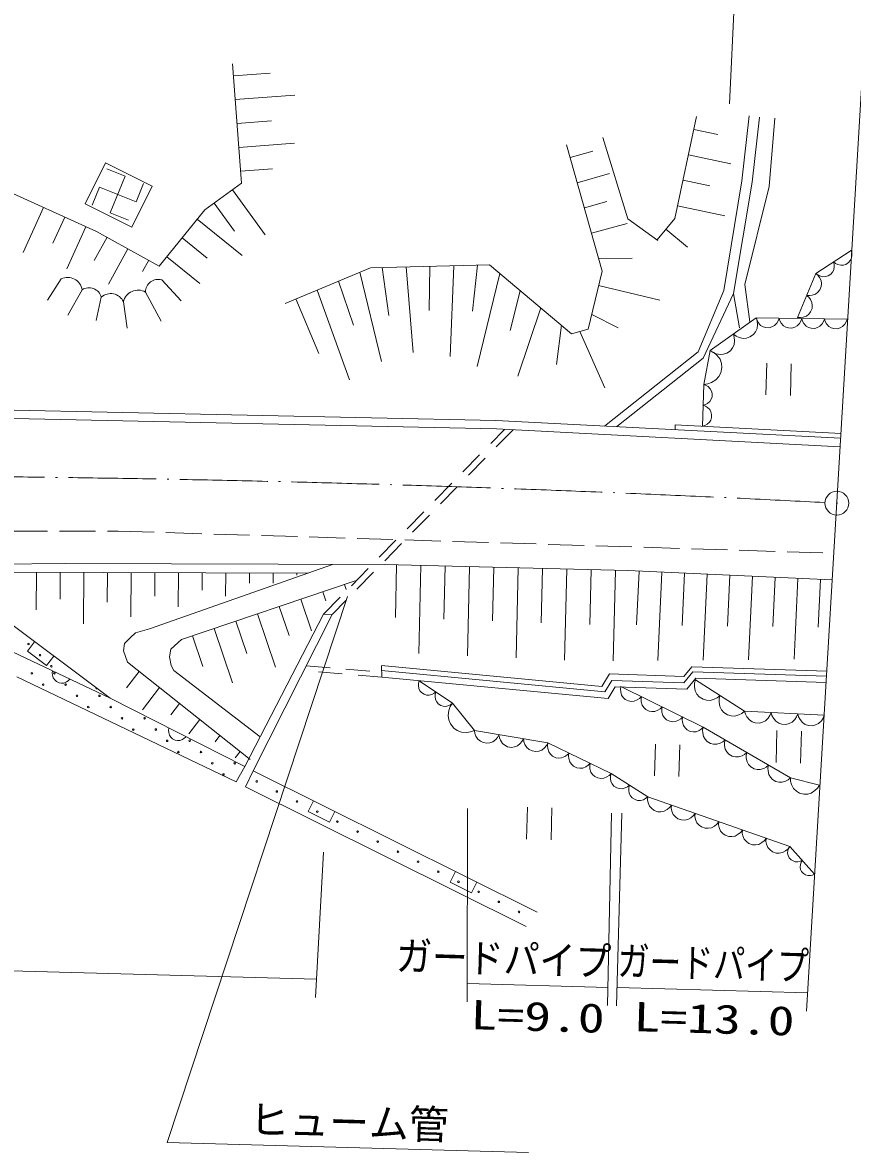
# Model space of a CAD drawing. Units: millimetres, scale not verified. Extents: x 40000 to 680000, y 20000 to 380000.
# Drawn here: x 522780 to 574860, y 248618 to 319507 of the extents above; entities that cross this region are included whole.
import ezdxf
from ezdxf.enums import TextEntityAlignment as Align

# ---------------------------------------------------------------- set-up
doc = ezdxf.new("R2010")
doc.units = ezdxf.units.MM
doc.header["$LTSCALE"] = 1000
for name, pattern in [('USER1', [3, 2.25, -0.75]), ('USER3', [7.000001, 5.508197, -0.688525, 0.114754, -0.688525]), ('USER4', [2.5, 1.5, -1])]:
    doc.linetypes.add(name, pattern=pattern)
for name, color, linetype, lineweight in [('S-BGD', 1, 'Continuous', 13), ('S-BGD-HTXT', 6, 'Continuous', 13), ('S-BMK', 3, 'USER3', 13)]:
    doc.layers.add(name, color=color, linetype=linetype, lineweight=lineweight)
doc.styles.add('ＭＳ ゴシック', font='')
doc.styles.get('ＭＳ ゴシック').set_extended_font_data('MS Gothic')

# ---------------------------------------------------------------- blocks, each defined once
blk = doc.blocks.new('BUHIN67')
at = {"layer": 'S-BGD'}
blk.add_lwpolyline([(125, -619), (258, -544), (364, -445), (476, -297), (523, -146), (540, 9), (501, 201), (425, 337), (323, 458), (162, 552), (27, 599), (-125, 619)], dxfattribs=at)
blk = doc.blocks.new('BUHIN69')
at = {"layer": 'S-BGD'}
blk.add_lwpolyline([(452, -635), (564, -484), (634, -319), (685, -96), (662, 98), (603, 281), (463, 478), (310, 593), (134, 679), (-94, 703), (-270, 688), (-452, 635)], dxfattribs=at)
blk = doc.blocks.new('BUHIN70')
at = {"layer": 'S-BGD'}
blk.add_lwpolyline([(243, -692), (384, -585), (490, -454), (595, -266), (624, -84), (619, 96), (544, 311), (435, 456), (299, 579), (99, 661), (-64, 693), (-243, 692)], dxfattribs=at)
blk = doc.blocks.new('BUHIN71')
at = {"layer": 'S-BGD'}
blk.add_lwpolyline([(144, -667), (287, -584), (400, -476), (518, -314), (567, -150), (583, 18), (538, 224), (454, 370), (342, 500), (168, 598), (21, 647), (-144, 667)], dxfattribs=at)
blk = doc.blocks.new('BUHIN72')
at = {"layer": 'S-BGD'}
blk.add_lwpolyline([(341, -709), (479, -577), (576, -425), (665, -212), (675, -15), (648, 177), (542, 397), (409, 538), (249, 653), (26, 716), (-151, 731), (-341, 709)], dxfattribs=at)
blk = doc.blocks.new('BUHIN73')
at = {"layer": 'S-BGD'}
blk.add_lwpolyline([(-30, -581), (106, -544), (223, -480), (357, -374), (433, -249), (484, -115), (493, 65), (456, 204), (393, 335), (271, 455), (161, 528), (30, 581)], dxfattribs=at)
blk = doc.blocks.new('BUHIN74')
at = {"layer": 'S-BGD'}
blk.add_lwpolyline([(232, -683), (371, -579), (477, -451), (582, -267), (613, -89), (610, 89), (538, 300), (432, 444), (299, 566), (104, 648), (-56, 682), (-232, 683)], dxfattribs=at)
blk = doc.blocks.new('BUHIN75')
at = {"layer": 'S-BGD'}
blk.add_lwpolyline([(202, -764), (363, -660), (487, -529), (616, -335), (663, -143), (673, 52), (610, 288), (505, 453), (369, 596), (162, 701), (-11, 749), (-202, 764)], dxfattribs=at)
blk = doc.blocks.new('BUHIN77')
at = {"layer": 'S-BGD'}
blk.add_lwpolyline([(199, -892), (389, -779), (539, -634), (697, -416), (760, -196), (780, 29), (718, 305), (605, 500), (454, 672), (219, 803), (22, 866), (-199, 892)], dxfattribs=at)
blk = doc.blocks.new('BUHIN78')
at = {"layer": 'S-BGD'}
blk.add_lwpolyline([(559, -619), (660, -444), (713, -261), (740, -17), (692, 186), (607, 374), (433, 566), (255, 669), (58, 738), (-187, 736), (-372, 698), (-559, 619)], dxfattribs=at)
blk = doc.blocks.new('BUHIN85')
at = {"layer": 'S-BGD'}
blk.add_lwpolyline([(475, 449), (336, 525), (191, 564), (0, 580), (-159, 539), (-304, 469), (-451, 329), (-529, 188), (-580, 32), (-573, -160), (-540, -304), (-475, -449)], dxfattribs=at)
blk = doc.blocks.new('BUHIN87')
at = {"layer": 'S-BGD'}
blk.add_lwpolyline([(870, -151), (840, 61), (764, 249), (628, 469), (455, 607), (261, 708), (-8, 754), (-224, 724), (-434, 653), (-636, 491), (-766, 339), (-870, 151)], dxfattribs=at)
blk = doc.blocks.new('BUHIN88')
at = {"layer": 'S-BGD'}
blk.add_lwpolyline([(496, -511), (576, -359), (616, -201), (632, 8), (584, 180), (506, 337), (352, 496), (197, 579), (27, 632), (-182, 622), (-339, 584), (-496, 511)], dxfattribs=at)
blk = doc.blocks.new('BUHIN89')
at = {"layer": 'S-BGD'}
blk.add_lwpolyline([(692, 285), (575, 423), (436, 524), (238, 620), (52, 641), (-132, 625), (-347, 537), (-488, 418), (-606, 272), (-678, 65), (-702, -103), (-692, -285)], dxfattribs=at)
blk = doc.blocks.new('BUHIN90')
at = {"layer": 'S-BGD'}
blk.add_lwpolyline([(649, -138), (632, 21), (581, 164), (485, 334), (359, 442), (217, 524), (16, 566), (-147, 550), (-307, 503), (-463, 387), (-565, 276), (-649, 138)], dxfattribs=at)
blk = doc.blocks.new('BUHIN95')
at = {"layer": 'S-BGD'}
blk.add_lwpolyline([(239, -711), (950, -472), (472, 950), (-239, 711)], dxfattribs=at)
blk = doc.blocks.new('BUHIN112')
at = {"layer": 'S-BGD'}
blk.add_circle((0, 0), 22.5, dxfattribs=at)
at = {"layer": 'S-BMK', "linetype": 'Continuous'}
blk.add_circle((0, 0), 746, dxfattribs=at)
blk = doc.blocks.new('BUHIN113')
at = {"layer": 'S-BGD'}
for p, q in [((200, 1243), (-1252, -132)), ((-197, -1247), (1256, 128))]:
    blk.add_line(p, q, dxfattribs=at)

msp = doc.modelspace()

# ---------------------------------------------------------------- linework, layer by layer
at = {"layer": 'S-BGD'}
for p, q in [((536521, 309433), (535955, 316917)), ((536011, 316168), (538327, 316344)), ((536125, 314672), (539861, 314955)), ((536238, 313175), (538406, 313339)), ((563723, 307220), (565074, 313605)), ((567930, 309585), (568384, 313655)), ((569030, 313582), (568574, 309495)), ((570000, 313521), (569631, 309231)), ((564906, 312807), (566405, 312490)), ((536351, 311678), (539841, 311943)), ((559190, 312305), (560769, 307187)), ((559151, 303918), (556922, 311834)), ((557145, 311042), (558571, 311444)), ((564568, 311211), (567220, 310650)), ((526699, 308130), (527973, 310703)), ((527973, 310703), (530910, 309248)), ((536465, 310182), (538460, 310333)), ((557591, 309459), (559609, 310031)), ((520748, 309416), (527425, 306400)), ((530910, 309248), (529636, 306676)), ((534222, 307758), (536521, 309433)), ((564230, 309615), (565913, 309259)), ((566781, 302700), (567930, 309585)), ((568574, 309495), (567407, 302503)), ((569631, 309231), (568100, 303073)), ((535947, 309014), (538009, 306184)), ((524086, 307908), (522808, 305079)), ((529636, 306676), (526699, 308130)), ((531357, 304232), (534222, 307758)), ((534797, 308177), (536082, 306412)), ((558036, 307876), (559445, 308273)), ((563892, 308018), (566850, 307392)), ((525422, 307305), (524680, 305664)), ((533744, 307170), (536550, 304891)), ((560769, 307187), (562653, 305845)), ((562597, 305875), (563723, 307220)), ((526757, 306702), (525564, 304060)), ((527425, 306400), (531357, 304232)), ((558482, 306293), (560716, 306907)), ((563160, 306548), (564503, 305423)), ((528080, 306039), (527280, 304589)), ((532789, 305995), (534356, 304722)), ((529391, 305316), (528167, 303097)), ((572563, 303774), (574789, 305218)), ((530701, 304593), (530310, 303884)), ((531834, 304819), (533902, 303139)), ((539266, 301890), (544606, 304125)), ((544606, 304125), (552080, 304306)), ((545354, 304143), (545762, 301132)), ((546848, 304179), (547301, 298817)), ((548343, 304215), (548305, 301435)), ((549838, 304251), (549605, 298567)), ((551332, 304288), (551024, 301398)), ((552080, 304306), (557240, 299979)), ((558928, 304710), (561029, 304737)), ((525207, 303428), (524346, 302090)), ((543939, 303845), (545310, 298238)), ((552725, 303765), (551301, 297924)), ((558278, 300272), (559151, 303918)), ((571412, 301011), (572563, 303774)), ((526514, 302747), (525610, 301159)), ((531512, 303362), (532730, 302039)), ((541269, 302728), (543304, 297101)), ((542604, 303287), (543547, 300523)), ((558932, 303007), (562783, 302085)), ((565179, 298848), (566781, 302700)), ((568100, 303073), (568430, 300734)), ((527720, 302284), (527393, 300824)), ((529109, 301995), (529351, 300340)), ((530488, 302602), (531477, 300783)), ((539933, 302169), (541364, 298750)), ((554015, 302683), (553376, 300178)), ((567407, 302503), (565489, 298456)), ((567407, 302503), (567774, 300358)), ((555305, 301601), (553856, 297332)), ((558496, 301184), (560163, 300364)), ((565943, 298939), (568830, 300974)), ((568830, 300974), (574526, 300889)), ((556595, 300520), (556298, 298048)), ((557240, 299979), (558278, 300272)), ((557759, 300126), (559314, 296586)), ((559311, 294195), (565179, 298848)), ((565489, 298456), (560067, 294156)), ((565526, 296800), (565943, 298939)), ((565454, 294186), (565526, 296800)), ((515933, 295325), (552490, 294548)), ((515965, 294790), (552522, 294012)), ((552490, 294548), (574128, 293430)), ((563740, 294265), (563732, 293967)), ((563740, 294265), (574146, 293727)), ((552522, 294012), (574096, 292897)), ((512606, 285472), (525443, 285560)), ((521423, 285029), (540726, 284956)), ((523650, 285020), (523641, 282662)), ((525135, 285015), (525129, 283337)), ((525443, 285560), (545493, 285501)), ((526620, 285009), (526608, 281775)), ((528105, 285004), (528098, 283147)), ((529590, 284998), (529579, 282222)), ((530742, 281460), (542231, 285511)), ((531075, 284992), (531069, 283518)), ((532559, 284987), (532551, 282849)), ((534044, 284981), (534040, 283890)), ((535529, 284976), (535524, 283515)), ((545493, 285501), (560757, 285120)), ((546256, 285482), (546174, 282187)), ((547782, 285444), (547644, 279921)), ((549309, 285406), (549225, 282074)), ((550835, 285367), (550696, 279783)), ((552362, 285329), (552277, 281961)), ((553888, 285291), (553747, 279646)), ((555414, 285253), (555329, 281847)), ((556941, 285215), (556798, 279508)), ((558467, 285177), (558381, 281742)), ((559994, 285139), (559852, 279465)), ((560757, 285120), (573566, 284538)), ((561468, 285087), (561316, 281721)), ((562892, 285023), (562640, 279488)), ((532759, 280791), (543658, 284483)), ((537014, 284970), (537012, 284344)), ((538499, 284964), (538497, 284338)), ((539984, 284959), (539983, 284834)), ((564315, 284958), (564166, 281683)), ((565738, 284893), (565493, 279510)), ((567161, 284829), (567017, 281645)), ((568584, 284764), (568347, 279533)), ((570008, 284699), (569867, 281607)), ((571431, 284635), (571200, 279556)), ((572854, 284570), (572718, 281569)), ((541614, 283790), (541806, 283226)), ((542977, 284252), (543083, 283939)), ((520001, 283301), (528273, 277118)), ((538890, 282867), (539508, 281042)), ((540252, 283329), (540921, 281354)), ((541665, 282388), (536728, 272828)), ((542217, 282373), (537246, 272563)), ((537527, 282406), (538660, 279063)), ((542217, 282373), (541665, 282388)), ((529863, 281214), (530742, 281460)), ((534802, 281483), (535953, 278087)), ((536165, 281944), (536850, 279923)), ((529180, 280548), (529523, 280912)), ((529523, 280912), (529863, 281214)), ((532759, 280791), (532078, 280198)), ((533440, 281021), (534092, 279096)), ((522136, 280036), (528273, 277118)), ((529105, 280093), (529180, 280548)), ((529360, 279370), (529105, 280093)), ((532078, 280198), (532003, 279722)), ((529360, 279370), (537068, 273277)), ((532003, 279722), (532113, 279179)), ((530094, 278790), (529310, 277768)), ((532113, 279179), (532270, 278864)), ((532270, 278864), (537693, 274697)), ((545295, 279168), (559138, 277858)), ((545336, 278446), (545296, 279154)), ((545313, 278850), (559320, 277524)), ((559138, 277858), (559621, 278638)), ((559621, 278638), (564276, 278478)), ((564276, 278478), (564775, 279079)), ((564282, 278080), (564854, 278771)), ((573257, 278814), (564775, 279079)), ((573239, 278509), (564854, 278771)), ((536178, 271862), (522420, 278457)), ((545336, 278446), (559529, 277103)), ((547666, 278206), (549771, 276808)), ((559320, 277524), (559761, 278236)), ((559761, 278236), (564282, 278080)), ((565037, 278365), (564465, 277674)), ((565009, 278265), (568094, 276304)), ((573215, 278110), (565037, 278365)), ((531362, 277787), (530295, 276397)), ((559979, 277828), (559529, 277103)), ((564465, 277674), (559979, 277828)), ((560328, 277858), (565502, 275304)), ((528273, 277118), (536728, 272828)), ((532630, 276785), (532084, 276074)), ((549771, 276808), (551140, 275086)), ((533898, 275783), (533209, 274886)), ((568094, 276304), (573093, 276050)), ((551140, 275086), (555751, 274308)), ((565502, 275304), (570966, 272129)), ((535166, 274780), (534858, 274380)), ((536434, 273778), (536124, 273375)), ((555751, 274308), (559718, 272400)), ((536728, 272828), (536178, 271862)), ((536768, 271556), (537246, 272563)), ((537246, 272563), (555078, 263700)), ((559718, 272400), (562013, 270920)), ((554389, 262793), (536768, 271556)), ((570966, 272129), (572790, 271658)), ((562013, 270920), (570923, 267804)), ((570923, 267804), (572484, 266077))]:
    msp.add_line(p, q, dxfattribs=at)
at = {"layer": 'S-BGD', "linetype": 'USER4'}
for p, q in [((541665, 282388), (553026, 293986)), ((553559, 293959), (542226, 282390)), ((545336, 278446), (540435, 278855)), ((540581, 279144), (545319, 278748))]:
    msp.add_line(p, q, dxfattribs=at)
at = {"layer": 'S-BGD', "linetype": 'USER1'}
for p, q in [((513102, 287577), (528781, 287602)), ((528781, 287602), (573698, 286216))]:
    msp.add_line(p, q, dxfattribs=at)
at = {"layer": 'S-BGD'}
for points in [[(529432, 307111), (528285, 307577), (529218, 309870), (528071, 310336)], [(527139, 308043), (527605, 309190), (529898, 308257), (530364, 309404)], [(565526, 296800), (565788, 296833), (566021, 296920), (566297, 297083), (566471, 297293), (566601, 297529), (566665, 297860), (566634, 298127), (566552, 298388), (566357, 298642), (566173, 298806), (565943, 298939)], [(523536, 280659), (523087, 280058), (524289, 279160), (524738, 279761)], [(525747, 278319), (525644, 278215), (525529, 278141), (525369, 278070), (525219, 278062), (525074, 278084), (524906, 278164), (524796, 278263), (524708, 278385), (524659, 278554), (524644, 278691), (524663, 278834)], [(549771, 276808), (549624, 276586), (549538, 276349), (549483, 276031), (549530, 275759), (549626, 275505), (549838, 275239), (550064, 275087), (550318, 274980), (550641, 274963), (550887, 274997), (551140, 275086)], [(533036, 274702), (532930, 274600), (532813, 274529), (532652, 274463), (532502, 274458), (532357, 274484), (532191, 274569), (532084, 274670), (531999, 274794), (531954, 274964), (531943, 275101), (531965, 275245)], [(570966, 272129), (570980, 271901), (571043, 271695), (571169, 271449), (571342, 271287), (571539, 271163), (571821, 271090), (572053, 271103), (572282, 271161), (572512, 271316), (572663, 271467), (572790, 271658)]]:
    msp.add_lwpolyline(points, dxfattribs=at)
for centre in [(523148, 280515), (523867, 279819), (523361, 278677), (524585, 279123), (524775, 278678), (524069, 277970), (525483, 277972), (526191, 277266), (527605, 277267), (526899, 276559), (528313, 276561), (529021, 275855), (530436, 275856), (529729, 275148), (531143, 275150), (531851, 274444), (533266, 274445), (532559, 273737), (533973, 273739), (534681, 273033), (536096, 273034), (535389, 272327), (537472, 271893), (538738, 271263), (540004, 270634), (541271, 270004), (542537, 269375), (543804, 268745), (545070, 268116), (546336, 267486), (547603, 266857), (548869, 266227), (550135, 265598), (551402, 264968), (552668, 264339), (553935, 263709)]:
    msp.add_circle(centre, 49.8, dxfattribs=at)
for centre, radius, start, end in [((525605, 302598), 921, 9.35242, 115.61261), ((526943, 302063), 807, 15.85468, 122.11487), ((530026, 301782), 941, 60.64087, 166.90109), ((531285, 302598), 797, 73.45193, 179.71213), ((528306, 301618), 887, 25.1192, 131.37939), ((527435, 277754), 49.8, 151.98601, 314.46383)]:
    msp.add_arc(centre, radius, start, end, dxfattribs=at)
at = {"layer": 'S-BGD-HTXT'}
for p, q in [((567523, 322374), (567156, 314408)), ((575823, 321874), (571987, 257489)), ((543179, 283497), (531861, 249242)), ((550704, 270196), (550692, 258075)), ((559741, 269901), (559494, 257833)), ((560397, 269896), (560064, 257817)), ((541670, 267451), (541158, 258337)), ((484934, 261026), (541222, 259478)), ((550693, 259217), (559517, 258975)), ((560096, 258959), (572055, 258630)), ((531861, 249242), (554534, 248618))]:
    msp.add_line(p, q, dxfattribs=at)
at = {"layer": 'S-BMK'}
msp.add_arc((508451, -949736), 1240815, 87.01175, 90.70932, dxfattribs=at)

# ---------------------------------------------------------------- block references
at = {"rotation": 225}
for name, p in [('BUHIN90', (574232, 304857)), ('BUHIN90', (573119, 304135)), ('BUHIN89', (572275, 303084)), ('BUHIN89', (571700, 301702)), ('BUHIN88', (569542, 300964)), ('BUHIN88', (570966, 300942)), ('BUHIN88', (572390, 300921)), ('BUHIN88', (573814, 300900)), ('BUHIN87', (568109, 300466)), ('BUHIN87', (566665, 299448)), ('BUHIN113', (570232, 297123)), ('BUHIN85', (565508, 296147)), ('BUHIN85', (565472, 294840)), ('BUHIN112', (573885, 289353)), ('BUHIN67', (548192, 277856)), ('BUHIN74', (560974, 277538)), ('BUHIN77', (565780, 277775)), ('BUHIN67', (549245, 277157)), ('BUHIN74', (562268, 276900)), ('BUHIN77', (567323, 276794)), ('BUHIN74', (563562, 276261)), ('BUHIN78', (568927, 276262)), ('BUHIN78', (570594, 276177)), ('BUHIN78', (572260, 276093)), ('BUHIN74', (564855, 275623)), ('BUHIN113', (570866, 274069)), ('BUHIN69', (551909, 274956)), ('BUHIN69', (553445, 274697)), ('BUHIN69', (554982, 274438)), ('BUHIN75', (566185, 274907)), ('BUHIN70', (556412, 273990)), ('BUHIN113', (563234, 273222)), ('BUHIN75', (567551, 274113)), ('BUHIN70', (557734, 273354)), ('BUHIN75', (568917, 273319)), ('BUHIN70', (559057, 272718)), ('BUHIN75', (570283, 272526)), ('BUHIN71', (560292, 272030)), ('BUHIN71', (561439, 271290)), ('BUHIN95', (541704, 270347)), ('BUHIN113', (555212, 269250)), ('BUHIN72', (562755, 270661)), ('BUHIN72', (564240, 270141)), ('BUHIN72', (565725, 269622)), ('BUHIN72', (567211, 269103)), ('BUHIN72', (568696, 268583)), ('BUHIN72', (570181, 268064)), ('BUHIN73', (571313, 267372)), ('BUHIN95', (550620, 265916)), ('BUHIN73', (572094, 266509))]:
    msp.add_blockref(name, p, dxfattribs=at)

# ---------------------------------------------------------------- texts
at = {"layer": 'S-BGD-HTXT', "style": 'ＭＳ ゴシック'}
for s, width, p in [('ガードパイプ', 0.9, (546183, 259499)), ('ガードパイプ', 0.8, (560087, 259180)), ('L=9.0', 1.35, (550857, 255803)), ('L=13.0', 1.35, (561089, 255678))]:
    msp.add_text(s, height=1833, rotation=358.4, dxfattribs=dict(at, width=width)).set_placement(p, align=Align.BOTTOM_LEFT)
msp.add_text('ヒューム管', height=1833, rotation=358.4, dxfattribs=at).set_placement((536986, 249226), align=Align.BOTTOM_LEFT)

doc.saveas('drawing.dxf')
